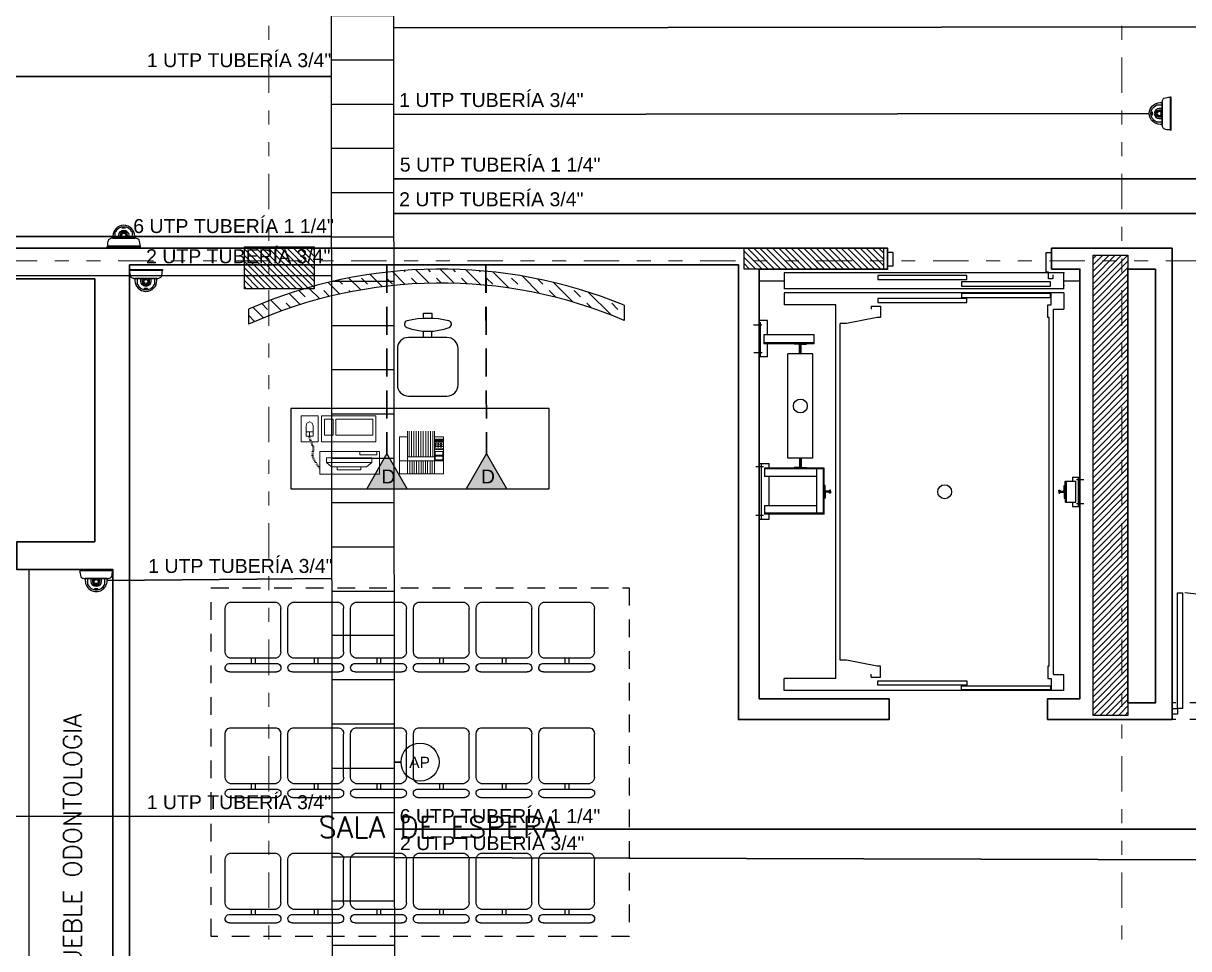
# Model space of a CAD drawing. Header units: millimetres. Extents: x 2056 to 4470, y 1400 to 3101.
# Drawn here: x 2238.48 to 2246.84, y 1523.13 to 1529.76 of the extents above; entities that cross this region are included whole.
import ezdxf

# ---------------------------------------------------------------- set-up
doc = ezdxf.new("R2010")
doc.units = ezdxf.units.MM
for name, pattern in [('DASHED', [0.75, 0.5, -0.25]), ('DIVIDE', [31.75, 12.7, -6.35, 0, -6.35, 0, -6.35]), ('HIDDEN', [9.525, 6.35, -3.175]), ('HIDDEN2', [0.1875, 0.125, -0.0625])]:
    doc.linetypes.add(name, pattern=pattern)
for name, color, linetype in [('0-PROYECCION', 8, 'HIDDEN2'), ('A-ANNO-DIMS-GRID', 195, 'Continuous'), ('A-ANNO-GLAZ', 124, 'Continuous'), ('A-ANNO-TEXT', 190, 'Continuous'), ('A-COLS', 6, 'Continuous'), ('A-COLS-HTCH', 8, 'Continuous'), ('A-FURN', 252, 'Continuous'), ('A-GRID-COLS', 75, 'DIVIDE'), ('A-PROY', 15, 'HIDDEN'), ('A-WALL-HTCH', 251, 'Continuous'), ('A-WALL-SILL', 205, 'Continuous'), ('AreasTrabajo', 90, 'Continuous'), ('Cableado', 134, 'Continuous'), ('Camara', 11, 'Continuous'), ('Escalerilla', 12, 'Continuous')]:
    doc.layers.add(name, color=color, linetype=linetype)
doc.layers.add('A-WALL', color=16, linetype='Continuous', lineweight=30)
doc.layers.add('PL MUEBLES', color=251, linetype='Continuous', lineweight=13)
doc.styles.add('ROMANS', font='romans')
doc.styles.get("Standard").update_dxf_attribs({"font": 'arial.ttf'})

# ---------------------------------------------------------------- blocks, each defined once
blk = doc.blocks.new('ASC-CAMILLABLE 2 SALIDAS')
for p, q in [((-4.0616, 2.86), (-2.0552, 2.86)), ((-3.9697, 2.774), (-3.9697, 2.86)), ((-3.9657, 2.8558), (-3.3278, 2.8558)), ((-3.9657, 2.8262), (-3.9657, 2.8558)), ((-3.3278, 2.8558), (-3.3278, 2.8262)), ((-2.0552, 2.86), (-2.0552, 2.7737)), ((-3.9466, 2.774), (-3.9697, 2.774)), ((-3.3278, 2.8262), (-3.9657, 2.8262)), ((-3.9466, 2.684), (-3.9466, 2.774)), ((-3.3655, 2.8201), (-2.7276, 2.8201)), ((-3.3655, 2.7905), (-3.3655, 2.8201)), ((-2.7276, 2.7905), (-3.3655, 2.7905)), ((-2.6803, 2.7637), (-2.7466, 2.7637)), ((-2.7276, 2.8201), (-2.7276, 2.7905)), ((-2.6803, 2.7637), (-2.6803, 2.7434)), ((-2.4256, 2.7737), (-2.4256, 0.0944)), ((-2.4256, 2.7737), (-2.0552, 2.7737)), ((-3.9876, 2.7436), (-4.0616, 2.7436)), ((-3.9876, 2.7436), (-3.9876, 0.1245)), ((-3.9566, 2.684), (-3.9566, 0.184)), ((-3.9566, 2.684), (-3.9466, 2.684)), ((-2.7466, 2.684), (-2.7235, 2.684)), ((-2.7235, 2.684), (-2.5035, 2.6409)), ((-2.5035, 2.6409), (-2.4566, 2.6409)), ((-2.4566, 2.6409), (-2.4566, 0.2271)), ((-2.3412, 1.594), (-2.3412, 1.264)), ((-1.8766, 1.6297), (-1.9466, 1.6297)), ((-1.9466, 1.6297), (-1.9466, 1.594)), ((-1.9137, 1.534), (-1.9137, 1.594)), ((-1.9059, 1.6052), (-1.8524, 1.6052)), ((-1.8903, 1.2317), (-1.8903, 1.6297)), ((-4.2047, 1.5202), (-4.1512, 1.5202)), ((-4.1232, 1.539), (-4.1766, 1.539)), ((-4.1465, 1.509), (-4.1465, 1.359)), ((-4.072, 1.509), (-4.1465, 1.509)), ((-4.1232, 1.509), (-4.1232, 1.539)), ((-4.078, 1.359), (-4.078, 1.509)), ((-4.078, 1.509), (-4.078, 1.359)), ((-4.072, 1.479), (-4.072, 1.509)), ((-2.3342, 1.27), (-2.3342, 1.588)), ((-2.2902, 1.588), (-2.2902, 1.27)), ((-1.9466, 1.534), (-1.9466, 1.324)), ((-4.065, 1.479), (-4.072, 1.479)), ((-4.065, 1.479), (-4.072, 1.479)), ((-4.072, 1.479), (-4.072, 1.434)), ((-4.072, 1.479), (-4.072, 1.434)), ((-4.072, 1.479), (-4.072, 1.434)), ((-4.072, 1.479), (-4.072, 1.434)), ((-4.072, 1.389), (-4.072, 1.434)), ((-4.072, 1.389), (-4.072, 1.434)), ((-4.072, 1.389), (-4.072, 1.434)), ((-4.072, 1.389), (-4.072, 1.434)), ((-4.065, 1.4375), (-4.065, 1.479)), ((-4.065, 1.4375), (-4.065, 1.479)), ((-4.0266, 1.4375), (-4.065, 1.4375)), ((-4.0266, 1.4305), (-4.065, 1.4305)), ((-4.065, 1.4305), (-4.065, 1.389)), ((-4.065, 1.4305), (-4.065, 1.389)), ((-4.0336, 1.4445), (-4.0336, 1.4305)), ((-4.0266, 1.4445), (-4.0336, 1.4445)), ((-4.0336, 1.4235), (-4.0336, 1.4305)), ((-4.0266, 1.4235), (-4.0336, 1.4235)), ((-4.0266, 1.4375), (-4.0266, 1.4445)), ((-4.0266, 1.4305), (-4.0266, 1.4375)), ((-4.0266, 1.4305), (-4.0266, 1.4235)), ((-2.3866, 1.4375), (-2.3866, 1.4445)), ((-2.3866, 1.4445), (-2.3796, 1.4445)), ((-2.3866, 1.4375), (-2.3482, 1.4375)), ((-2.3866, 1.4305), (-2.3866, 1.4375)), ((-2.3866, 1.4305), (-2.3482, 1.4305)), ((-2.3866, 1.4305), (-2.3866, 1.4235)), ((-2.3866, 1.4235), (-2.3796, 1.4235)), ((-2.3796, 1.4445), (-2.3796, 1.4305)), ((-2.3796, 1.4235), (-2.3796, 1.4305)), ((-2.3482, 1.479), (-2.3412, 1.479)), ((-2.3482, 1.479), (-2.3412, 1.479)), ((-2.3482, 1.4375), (-2.3482, 1.479)), ((-2.3482, 1.4375), (-2.3482, 1.479)), ((-2.3482, 1.4305), (-2.3482, 1.389)), ((-2.3482, 1.4305), (-2.3482, 1.389)), ((-2.3412, 1.479), (-2.3412, 1.434)), ((-2.3412, 1.479), (-2.3412, 1.434)), ((-2.3412, 1.479), (-2.3412, 1.434)), ((-2.3412, 1.479), (-2.3412, 1.434)), ((-2.3412, 1.389), (-2.3412, 1.434)), ((-2.3412, 1.389), (-2.3412, 1.434)), ((-2.3412, 1.389), (-2.3412, 1.434)), ((-2.3412, 1.389), (-2.3412, 1.434)), ((-4.2047, 1.3498), (-4.1512, 1.3498)), ((-4.072, 1.359), (-4.1465, 1.359)), ((-4.1232, 1.329), (-4.1232, 1.359)), ((-4.072, 1.389), (-4.072, 1.359)), ((-4.065, 1.389), (-4.072, 1.389)), ((-4.065, 1.389), (-4.072, 1.389)), ((-2.3482, 1.389), (-2.3412, 1.389)), ((-2.3482, 1.389), (-2.3412, 1.389)), ((-4.1232, 1.329), (-4.1766, 1.329)), ((-2.3412, 1.27), (-1.9137, 1.27)), ((-2.3412, 1.264), (-1.9137, 1.264)), ((-2.2902, 1.324), (-1.9137, 1.324)), ((-2.2166, 1.261), (-2.2166, 1.264)), ((-2.2166, 1.264), (-2.1746, 1.264)), ((-2.1776, 1.261), (-2.2166, 1.261)), ((-2.1776, 1.2), (-2.1776, 1.261)), ((-2.1746, 1.264), (-2.1746, 1.2)), ((-2.1266, 1.264), (-2.1686, 1.264)), ((-2.1686, 1.264), (-2.1686, 1.2)), ((-2.1656, 1.261), (-2.1266, 1.261)), ((-2.1656, 1.2), (-2.1656, 1.261)), ((-2.1266, 1.261), (-2.1266, 1.264)), ((-1.9466, 1.264), (-1.9466, 1.2317)), ((-1.9137, 1.264), (-1.9137, 1.324)), ((-1.9059, 1.2562), (-1.8524, 1.2562)), ((-2.2616, 1.194), (-2.2616, 0.444)), ((-2.0816, 1.194), (-2.0816, 0.444)), ((-1.8766, 1.2317), (-1.9466, 1.2317)), ((-2.1776, 0.438), (-2.1776, 0.377)), ((-2.1746, 0.374), (-2.1746, 0.438)), ((-2.1686, 0.374), (-2.1686, 0.438)), ((-2.1656, 0.438), (-2.1656, 0.377)), ((-1.935, 0.4669), (-1.935, 0.3732)), ((-1.935, 0.4669), (-1.8766, 0.4669)), ((-1.8983, 0.4386), (-1.8383, 0.4386)), ((-2.2707, 0.3732), (-1.9104, 0.3732)), ((-2.2707, 0.3732), (-2.2707, 0.3082)), ((-1.9104, 0.3631), (-2.2707, 0.3632)), ((-2.2166, 0.377), (-2.2166, 0.374)), ((-2.1776, 0.377), (-2.2166, 0.377)), ((-2.2166, 0.374), (-2.1746, 0.374)), ((-2.1266, 0.374), (-2.1686, 0.374)), ((-2.1656, 0.377), (-2.1266, 0.377)), ((-2.1266, 0.377), (-2.1266, 0.374)), ((-1.9104, 0.3082), (-1.9104, 0.3732)), ((-2.2707, 0.3082), (-1.9104, 0.3082)), ((-1.935, 0.3082), (-1.9351, 0.2069)), ((-3.9566, 0.184), (-3.9466, 0.184)), ((-3.9466, 0.184), (-3.9466, 0.094)), ((-2.7466, 0.184), (-2.7235, 0.184)), ((-2.7235, 0.184), (-2.5035, 0.2271)), ((-2.5035, 0.2271), (-2.4566, 0.2271)), ((-1.9351, 0.2069), (-1.8766, 0.2069)), ((-1.8954, 0.2385), (-1.8354, 0.2385)), ((-3.9876, 0.1245), (-4.0616, 0.1245)), ((-3.9697, 0.094), (-3.9697, 0.008)), ((-3.9466, 0.094), (-3.9697, 0.094)), ((-2.6803, 0.1043), (-2.7466, 0.1043)), ((-2.6803, 0.1043), (-2.6803, 0.1246)), ((-2.4256, 0.0944), (-2.0552, 0.0944)), ((-2.0552, 0.008), (-2.0552, 0.0944)), ((-4.0616, 0.008), (-2.0552, 0.008)), ((-3.3278, 0.0418), (-3.9657, 0.0418)), ((-3.9657, 0.0418), (-3.9657, 0.0122)), ((-3.9657, 0.0122), (-3.3278, 0.0122)), ((-2.7276, 0.0775), (-3.3655, 0.0775)), ((-3.3655, 0.0775), (-3.3655, 0.048)), ((-3.3655, 0.048), (-2.7276, 0.048)), ((-3.3278, 0.0122), (-3.3278, 0.0418)), ((-2.7276, 0.048), (-2.7276, 0.0775)), ((-4.1766, -0.075), (-4.0616, -0.075)), ((-4.0616, -0.022), (-2.0552, -0.022)), ((-4.0616, -0.022), (-4.0616, -0.136)), ((-3.3278, -0.0411), (-3.9657, -0.0411)), ((-3.9657, -0.0411), (-3.9657, -0.0707)), ((-3.9657, -0.0707), (-3.3278, -0.0707)), ((-3.3278, -0.0707), (-3.3278, -0.0411)), ((-2.0552, -0.136), (-2.0552, -0.022)), ((-2.0552, -0.075), (-1.8766, -0.075)), ((-4.0616, -0.136), (-2.0552, -0.136)), ((-2.7276, -0.088), (-3.3655, -0.088)), ((-3.3655, -0.088), (-3.3655, -0.1176)), ((-3.3655, -0.1176), (-2.7276, -0.1176)), ((-2.7276, -0.1176), (-2.7276, -0.088))]:
    blk.add_line(p, q)
at = {"linetype": 'Continuous'}
for p, q in [((-4.0616, 2.86), (-4.0616, 2.7436)), ((-2.7466, 2.7637), (-2.7466, 2.684)), ((-2.3412, 1.594), (-1.9137, 1.594)), ((-2.3412, 1.588), (-1.9137, 1.588)), ((-2.2902, 1.534), (-1.9137, 1.534)), ((-2.2616, 1.194), (-2.0816, 1.194)), ((-2.2616, 0.444), (-2.0816, 0.444)), ((-2.7466, 0.1043), (-2.7466, 0.184)), ((-4.0616, 0.008), (-4.0616, 0.1245))]:
    blk.add_line(p, q, dxfattribs=at)
at = {"linetype": 'DASHED', "ltscale": 0.5}
for p, q in [((-4.1657, 1.539), (-4.1657, 1.329)), ((-1.8865, 0.4669), (-1.8865, 0.2069))]:
    blk.add_line(p, q, dxfattribs=at)
for points in [[(-3.9837, -0.1207), (-3.9837, -0.0936), (-3.9514, -0.0936), (-3.9514, -0.1408), (-3.934, -0.1408), (-3.934, -0.282), (-3.9733, -0.282)], [(-2.7972, -0.186), (-2.8366, -0.186), (-2.8366, -0.282), (-2.7972, -0.282)]]:
    blk.add_lwpolyline(points)
for centre in [(-3.2066, 1.434), (-2.1716, 0.819)]:
    blk.add_circle(centre, 0.0498)
for centre, radius, start, end in [((-2.1716, 1.2), 0.006, 180, 270), ((-2.1716, 1.2), 0.003, 180, 270), ((-2.1716, 1.2), 0.006, 270, 0), ((-2.1716, 1.2), 0.003, 270, 0), ((-2.1716, 0.438), 0.006, 90, 180), ((-2.1716, 0.438), 0.003, 90, 180), ((-2.1716, 0.438), 0.006, 0, 90), ((-2.1716, 0.438), 0.003, 0, 90)]:
    blk.add_arc(centre, radius, start, end)
at = {"linetype": 'ByBlock'}
for p in [(-4.0616, -0.045), (-4.0616, -0.045), (-4.0616, -0.136), (-4.0616, -0.136)]:
    blk.add_point(p, dxfattribs=at)
for points in [[(-4.0266, 1.4235), (-4.0266, 1.4445), (-4.0336, 1.4235), (-4.0336, 1.4445)], [(-4.0266, 1.4445), (-4.0336, 1.4445), (-4.0266, 1.4235), (-4.0266, 1.4445)], [(-4.0336, 1.4235), (-4.0266, 1.4235), (-4.0266, 1.4445), (-4.0336, 1.4445)], [(-2.3796, 1.4235), (-2.3866, 1.4235), (-2.3866, 1.4445), (-2.3796, 1.4445)], [(-2.3866, 1.4445), (-2.3796, 1.4445), (-2.3866, 1.4235), (-2.3866, 1.4445)], [(-2.3866, 1.4235), (-2.3866, 1.4445), (-2.3796, 1.4235), (-2.3796, 1.4445)]]:
    blk.add_solid(points)
blk = doc.blocks.new('A$C33D53A77')
at = {"xscale": -1, "rotation": 180}
blk.add_blockref('ASC-CAMILLABLE 2 SALIDAS', (3.0465, 0.0775), dxfattribs=at)
blk = doc.blocks.new('SILLA01')
for p, q in [((-0.1672, 0), (0.1672, 0)), ((-0.1656, -0.06), (0.1656, -0.06)), ((-0.01, -0.06), (-0.01, -0.1)), ((0.0167, -0.06), (0.0167, -0.1)), ((-0.2, -0.1453), (-0.2, -0.4547)), ((-0.1656, -0.1), (0.1656, -0.1)), ((0.2, -0.1453), (0.2, -0.4547)), ((-0.1656, -0.5), (0.1656, -0.5))]:
    blk.add_line(p, q)
for centre, radius, start, end in [((-0.1698, -0.0301), 0.0302, 85.05832, 277.94546), ((0.1698, -0.0301), 0.0302, 262.05454, 94.94168), ((-0.155, -0.1437), 0.045, 103.5844, 181.99918), ((0.155, -0.1437), 0.045, 358.00082, 76.4156), ((-0.155, -0.4563), 0.045, 178.00082, 256.4156), ((0.155, -0.4563), 0.045, 283.5844, 1.99918)]:
    blk.add_arc(centre, radius, start, end)
blk = doc.blocks.new('COMPU')
at = {"layer": 'PL MUEBLES', "extrusion": (1.61642e-07, 1.61606e-07, 1)}
for p, q in [((355.4855, 182.0025, 0), (355.4902, 182.002, 0)), ((355.4923, 182.0386, 0), (355.4923, 181.8774, 0)), ((355.9204, 182.0386, 0), (355.4923, 182.0386, 0)), ((355.9204, 181.8774, 0), (355.9204, 182.0386, 0)), ((355.4365, 181.9238, 0), (355.4501, 181.9227, 0)), ((355.4407, 181.9316, 0), (355.4537, 181.9306, 0)), ((355.4459, 181.9405, 0), (355.459, 181.9394, 0)), ((355.4506, 181.9483, 0), (355.4636, 181.9472, 0)), ((355.4563, 181.9572, 0), (355.4694, 181.9561, 0)), ((355.4621, 181.9671, 0), (355.4756, 181.966, 0)), ((355.4678, 181.9759, 0), (355.4814, 181.9749, 0)), ((355.4746, 181.9848, 0), (355.4882, 181.9837, 0)), ((355.4814, 181.9937, 0), (355.4902, 181.9926, 0)), ((355.8641, 181.9561, 0), (355.5387, 181.9561, 0)), ((355.5387, 181.9561, 0), (355.5387, 181.9233, 0)), ((355.5387, 181.9233, 0), (355.8641, 181.9233, 0)), ((355.826, 181.9871, 0), (355.5752, 181.9871, 0)), ((355.8641, 181.9233, 0), (355.8641, 181.9561, 0)), ((355.4318, 181.9061, 0), (355.4454, 181.905, 0)), ((355.4329, 181.9149, 0), (355.4459, 181.9139, 0)), ((355.4329, 181.8883, 0), (355.4459, 181.8873, 0)), ((355.4334, 181.8972, 0), (355.4464, 181.8961, 0)), ((355.435, 181.8784, 0), (355.448, 181.8774, 0)), ((355.4371, 181.843, 0), (355.4501, 181.8419, 0)), ((355.4376, 181.8696, 0), (355.4511, 181.8685, 0)), ((355.4376, 181.8518, 0), (355.4506, 181.8508, 0)), ((355.4381, 181.8607, 0), (355.4511, 181.8596, 0)), ((355.4923, 181.8774, 0), (355.9204, 181.8774, 0)), ((355.9001, 181.9003, 0), (355.7775, 181.9003, 0)), ((355.7775, 181.9003, 0), (355.7775, 181.8774, 0)), ((355.9001, 181.8774, 0), (355.9001, 181.9003, 0)), ((355.4798, 181.807, 0), (355.3578, 181.807, 0)), ((355.3578, 181.807, 0), (355.3578, 181.6214, 0)), ((355.4433, 181.7663, 0), (355.3922, 181.7663, 0)), ((355.3922, 181.7663, 0), (355.3922, 181.6928, 0)), ((355.4094, 181.7726, 0), (355.423, 181.7715, 0)), ((355.412, 181.7814, 0), (355.4251, 181.7804, 0)), ((355.4146, 181.7903, 0), (355.4282, 181.7893, 0)), ((355.4178, 181.7992, 0), (355.4313, 181.7981, 0)), ((355.4178, 181.7663, 0), (355.4178, 181.735, 0)), ((355.4209, 181.808, 0), (355.4339, 181.807, 0)), ((355.4256, 181.8169, 0), (355.4391, 181.8158, 0)), ((355.4287, 181.8258, 0), (355.4423, 181.8247, 0)), ((355.4318, 181.8346, 0), (355.4454, 181.8331, 0)), ((355.4433, 181.6928, 0), (355.4433, 181.7663, 0)), ((355.4798, 181.6214, 0), (355.4798, 181.807, 0)), ((355.5043, 181.8075, 0), (355.8923, 181.8075, 0)), ((355.5043, 181.6214, 0), (355.5043, 181.8075, 0)), ((355.5247, 181.7606, 0), (355.5862, 181.7606, 0)), ((355.5247, 181.6443, 0), (355.5247, 181.7606, 0)), ((355.5862, 181.7606, 0), (355.5862, 181.6443, 0)), ((355.6065, 181.7606, 0), (355.8714, 181.7606, 0)), ((355.6065, 181.6443, 0), (355.6065, 181.7606, 0)), ((355.8714, 181.7606, 0), (355.8714, 181.6443, 0)), ((355.8923, 181.8075, 0), (355.8923, 181.6214, 0)), ((355.4433, 181.735, 0), (355.3922, 181.735, 0)), ((355.399, 181.673, 0), (355.3922, 181.6928, 0)), ((355.4162, 181.6646, 0), (355.399, 181.673, 0)), ((355.4365, 181.673, 0), (355.4193, 181.6646, 0)), ((355.4433, 181.6928, 0), (355.4365, 181.673, 0)), ((355.3578, 181.6214, 0), (355.4798, 181.6214, 0)), ((355.4162, 181.6646, 0), (355.4193, 181.6646, 0)), ((355.8923, 181.6214, 0), (355.5043, 181.6214, 0)), ((355.5862, 181.6443, 0), (355.5247, 181.6443, 0)), ((355.8714, 181.6443, 0), (355.6065, 181.6443, 0))]:
    blk.add_line(p, q, dxfattribs=at)
at = {"layer": 'PL MUEBLES'}
for p, q in [((355.5752, 181.9871, 0), (355.5387, 181.9561, 0)), ((355.826, 181.9871, 0), (355.8641, 181.9561, 0))]:
    blk.add_line(p, q, dxfattribs=at)
at = {"layer": 'PL MUEBLES', "elevation": 0}
blk.add_lwpolyline([(355.7865, 181.9871), (355.7865, 182.0086), (355.6148, 182.0086), (355.6148, 181.9871)], dxfattribs=at)
blk = doc.blocks.new('FAX')
at = {"layer": 'PL MUEBLES', "extrusion": (1.61606e-07, -1.61642e-07, 1)}
for p, q in [((354.7275, 181.6478, 0), (354.7275, 181.9153, 0)), ((354.7275, 181.9153, 0), (355.043, 181.9153, 0)), ((354.7916, 181.6092, 0), (354.7916, 181.9153, 0)), ((354.8083, 181.8204, 0), (354.8083, 181.9153, 0)), ((354.8234, 181.8204, 0), (354.8234, 181.9153, 0)), ((354.8406, 181.8204, 0), (354.8406, 181.9153, 0)), ((354.8558, 181.8204, 0), (354.8558, 181.9153, 0)), ((354.8724, 181.8204, 0), (354.8724, 181.9153, 0)), ((354.8876, 181.8204, 0), (354.8876, 181.9153, 0)), ((354.9048, 181.8204, 0), (354.9048, 181.9153, 0)), ((354.9199, 181.8204, 0), (354.9199, 181.9153, 0)), ((354.9366, 181.8204, 0), (354.9366, 181.9153, 0)), ((354.9517, 181.8204, 0), (354.9517, 181.9153, 0)), ((354.9689, 181.8204, 0), (354.9689, 181.9153, 0)), ((354.984, 181.6092, 0), (354.984, 181.9153, 0)), ((355.043, 181.9153, 0), (355.043, 181.6478, 0)), ((354.7275, 181.8204, 0), (355.043, 181.8204, 0)), ((354.7311, 181.8126, 0), (354.7875, 181.8126, 0)), ((354.7311, 181.7876, 0), (354.7311, 181.8126, 0)), ((354.7311, 181.7876, 0), (354.7875, 181.7876, 0)), ((354.7311, 181.7542, 0), (354.7311, 181.7792, 0)), ((354.7311, 181.7792, 0), (354.7875, 181.7792, 0)), ((354.7311, 181.7542, 0), (354.7875, 181.7542, 0)), ((354.7875, 181.7876, 0), (354.7875, 181.8126, 0)), ((354.7875, 181.7542, 0), (354.7875, 181.7792, 0)), ((354.984, 181.7922, 0), (354.7916, 181.7922, 0)), ((354.8036, 181.6092, 0), (354.8036, 181.7922, 0)), ((354.8208, 181.6092, 0), (354.8208, 181.7922, 0)), ((354.838, 181.6092, 0), (354.838, 181.7922, 0)), ((354.8547, 181.6092, 0), (354.8547, 181.7922, 0)), ((354.8719, 181.6092, 0), (354.8719, 181.7922, 0)), ((354.8886, 181.6092, 0), (354.8886, 181.7922, 0)), ((354.9058, 181.6092, 0), (354.9058, 181.7922, 0)), ((354.923, 181.6092, 0), (354.923, 181.7922, 0)), ((354.9397, 181.6092, 0), (354.9397, 181.7922, 0)), ((354.9569, 181.6092, 0), (354.9569, 181.7922, 0)), ((354.9736, 181.6092, 0), (354.9736, 181.7922, 0)), ((354.7478, 181.7391, 0), (354.7311, 181.7391, 0)), ((354.7311, 181.7391, 0), (354.7311, 181.7338, 0)), ((354.7311, 181.7338, 0), (354.7478, 181.7338, 0)), ((354.7478, 181.6833, 0), (354.7311, 181.6833, 0)), ((354.7311, 181.6833, 0), (354.7311, 181.6645, 0)), ((354.7395, 181.7182, 0), (354.7317, 181.7182, 0)), ((354.7395, 181.7052, 0), (354.7317, 181.7052, 0)), ((354.7395, 181.6927, 0), (354.7317, 181.6927, 0)), ((354.7358, 181.6739, 0), (354.7369, 181.677, 0)), ((354.7369, 181.6702, 0), (354.7358, 181.6739, 0)), ((354.7369, 181.677, 0), (354.74, 181.6781, 0)), ((354.74, 181.6692, 0), (354.7369, 181.6702, 0)), ((354.74, 181.6781, 0), (354.7426, 181.677, 0)), ((354.7426, 181.6702, 0), (354.74, 181.6692, 0)), ((354.7478, 181.7234, 0), (354.7421, 181.7234, 0)), ((354.7421, 181.7234, 0), (354.7421, 181.7182, 0)), ((354.7421, 181.7182, 0), (354.7478, 181.7182, 0)), ((354.7478, 181.7109, 0), (354.7421, 181.7109, 0)), ((354.7421, 181.7109, 0), (354.7421, 181.7057, 0)), ((354.7421, 181.7057, 0), (354.7478, 181.7057, 0)), ((354.7478, 181.6984, 0), (354.7421, 181.6984, 0)), ((354.7421, 181.6984, 0), (354.7421, 181.6927, 0)), ((354.7421, 181.6927, 0), (354.7478, 181.6927, 0)), ((354.7426, 181.677, 0), (354.7437, 181.6739, 0)), ((354.7437, 181.6739, 0), (354.7426, 181.6702, 0)), ((354.7478, 181.7338, 0), (354.7478, 181.7391, 0)), ((354.7478, 181.7182, 0), (354.7478, 181.7234, 0)), ((354.7478, 181.7057, 0), (354.7478, 181.7109, 0)), ((354.7478, 181.6927, 0), (354.7478, 181.6984, 0)), ((354.7478, 181.6645, 0), (354.7478, 181.6833, 0)), ((354.7676, 181.7391, 0), (354.7515, 181.7391, 0)), ((354.7515, 181.7391, 0), (354.7515, 181.7338, 0)), ((354.7515, 181.7338, 0), (354.7676, 181.7338, 0)), ((354.7598, 181.7182, 0), (354.7515, 181.7182, 0)), ((354.7598, 181.7052, 0), (354.7515, 181.7052, 0)), ((354.7598, 181.6927, 0), (354.7515, 181.6927, 0)), ((354.7676, 181.6833, 0), (354.7515, 181.6833, 0)), ((354.7515, 181.6833, 0), (354.7515, 181.6645, 0)), ((354.7556, 181.6739, 0), (354.7567, 181.677, 0)), ((354.7567, 181.6702, 0), (354.7556, 181.6739, 0)), ((354.7567, 181.677, 0), (354.7593, 181.6781, 0)), ((354.7593, 181.6692, 0), (354.7567, 181.6702, 0)), ((354.7593, 181.6781, 0), (354.7624, 181.677, 0)), ((354.7624, 181.6702, 0), (354.7593, 181.6692, 0)), ((354.7676, 181.7234, 0), (354.7619, 181.7234, 0)), ((354.7619, 181.7234, 0), (354.7619, 181.7182, 0)), ((354.7619, 181.7182, 0), (354.7676, 181.7182, 0)), ((354.7676, 181.7109, 0), (354.7619, 181.7109, 0)), ((354.7619, 181.7109, 0), (354.7619, 181.7057, 0)), ((354.7619, 181.7057, 0), (354.7676, 181.7057, 0)), ((354.7676, 181.6984, 0), (354.7619, 181.6984, 0)), ((354.7619, 181.6984, 0), (354.7619, 181.6927, 0)), ((354.7619, 181.6927, 0), (354.7676, 181.6927, 0)), ((354.7624, 181.677, 0), (354.7635, 181.6739, 0)), ((354.7635, 181.6739, 0), (354.7624, 181.6702, 0)), ((354.7676, 181.7338, 0), (354.7676, 181.7391, 0)), ((354.7676, 181.7182, 0), (354.7676, 181.7234, 0)), ((354.7676, 181.7057, 0), (354.7676, 181.7109, 0)), ((354.7676, 181.6927, 0), (354.7676, 181.6984, 0)), ((354.7676, 181.6645, 0), (354.7676, 181.6833, 0)), ((354.7713, 181.7391, 0), (354.7875, 181.7391, 0)), ((354.7713, 181.7338, 0), (354.7713, 181.7391, 0)), ((354.7875, 181.7338, 0), (354.7713, 181.7338, 0)), ((354.7713, 181.6833, 0), (354.7875, 181.6833, 0)), ((354.7713, 181.6645, 0), (354.7713, 181.6833, 0)), ((354.7796, 181.7182, 0), (354.7718, 181.7182, 0)), ((354.7796, 181.7052, 0), (354.7718, 181.7052, 0)), ((354.7796, 181.6927, 0), (354.7718, 181.6927, 0)), ((354.7755, 181.6739, 0), (354.777, 181.677, 0)), ((354.777, 181.6702, 0), (354.7755, 181.6739, 0)), ((354.777, 181.677, 0), (354.7796, 181.6781, 0)), ((354.7796, 181.6692, 0), (354.777, 181.6702, 0)), ((354.7796, 181.6781, 0), (354.7822, 181.677, 0)), ((354.7822, 181.6702, 0), (354.7796, 181.6692, 0)), ((354.788, 181.7234, 0), (354.7822, 181.7234, 0)), ((354.7822, 181.7234, 0), (354.7822, 181.7182, 0)), ((354.7822, 181.7182, 0), (354.788, 181.7182, 0)), ((354.788, 181.7109, 0), (354.7822, 181.7109, 0)), ((354.7822, 181.7109, 0), (354.7822, 181.7057, 0)), ((354.7822, 181.7057, 0), (354.788, 181.7057, 0)), ((354.788, 181.6984, 0), (354.7822, 181.6984, 0)), ((354.7822, 181.6984, 0), (354.7822, 181.6927, 0)), ((354.7822, 181.6927, 0), (354.788, 181.6927, 0)), ((354.7822, 181.677, 0), (354.7838, 181.6739, 0)), ((354.7838, 181.6739, 0), (354.7822, 181.6702, 0)), ((354.7875, 181.7391, 0), (354.7875, 181.7338, 0)), ((354.7875, 181.6833, 0), (354.7875, 181.6645, 0)), ((354.788, 181.7182, 0), (354.788, 181.7234, 0)), ((354.788, 181.7057, 0), (354.788, 181.7109, 0)), ((354.788, 181.6927, 0), (354.788, 181.6984, 0)), ((354.7916, 181.6478, 0), (354.7275, 181.6478, 0)), ((354.7311, 181.6645, 0), (354.7478, 181.6645, 0)), ((354.7515, 181.6645, 0), (354.7676, 181.6645, 0)), ((354.7875, 181.6645, 0), (354.7713, 181.6645, 0)), ((355.043, 181.6478, 0), (354.984, 181.6478, 0))]:
    blk.add_line(p, q, dxfattribs=at)
blk = doc.blocks.new('RECEP')
at = {"layer": 'A-FURN'}
for p, q in [((-0.1692, -0.6534, -1.3371), (-0.4301, -0.6534, -1.3371)), ((-0.5101, -0.7334, -1.3371), (-0.5101, -1.0091, -1.3371)), ((-0.0892, -1.0091, -1.3371), (-0.0892, -0.7334, -1.3371)), ((-0.6831, -0.9016, -1.3371), (-0.6831, -0.8409, -1.3371)), ((-0.6831, -0.8409, -1.3371), (-0.6465, -0.8409, -1.3371)), ((-0.6464, -0.9016, -1.3371), (-0.6831, -0.9016, -1.3371)), ((-0.5101, -0.9016, -1.3371), (-0.5557, -0.9016, -1.3371)), ((-0.5101, -0.8409, -1.3371), (-0.5555, -0.8409, -1.3371)), ((-0.4301, -1.0891, -1.3371), (-0.1692, -1.0891, -1.3371))]:
    blk.add_line(p, q, dxfattribs=at)
blk.add_lwpolyline([(0.575, -1.8524), (0.575, 0), (0, 0), (0, -1.8524)], close=True, dxfattribs=at)
for centre, radius, start, end in [((-0.4301, -0.7334, -1.3371), 0.08, 90, 180), ((-0.1692, -0.7334, -1.3371), 0.08, 0, 90), ((0.017, -0.8699, -1.3371), 0.6641, 166.99739, 193.00261), ((-0.6058, -0.7261, -1.3371), 0.025, 20.67559, 166.99739), ((-0.9868, -0.8699, -1.3371), 0.4323, 339.32441, 20.67559), ((-0.6122, -0.9488, -1.3371), 0.03, 187.14896, 187.14897), ((-0.6058, -1.0137, -1.3371), 0.025, 193.00261, 339.32441), ((-0.4301, -1.0091, -1.3371), 0.08, 180, 270), ((-0.1692, -1.0091, -1.3371), 0.08, 270, 0)]:
    blk.add_arc(centre, radius, start, end, dxfattribs=at)
at = {"layer": 'A-FURN', "xscale": -1, "rotation": 270}
blk.add_blockref('COMPU', (-181.5694, -357.1368, -0.5671), dxfattribs=at)
at = {"layer": 'PL MUEBLES', "rotation": 270}
blk.add_blockref('FAX', (-181.4462, 353.9686, -0.5671), dxfattribs=at)
blk = doc.blocks.new('PUERTA 90 VIDRIO')
for points in [[(0.035, 0.87), (0.07, 0.87), (0.07, 0.04), (0.035, 0.04), (0.035, 0.87)], [(-0.005, 0.04), (0.035, 0.04), (0.035, 0), (-0.005, 0), (-0.005, 0.04)], [(0.895, 0.04), (0.855, 0.04), (0.855, 0), (0.895, 0), (0.895, 0.04)]]:
    blk.add_lwpolyline(points)
at = {"color": 251, "linetype": 'HIDDEN2'}
blk.add_arc((0.0416, 0.0569), 0.8135, 358.80958, 88.10617, dxfattribs=at)
blk = doc.blocks.new('EJES 3P')
at = {"layer": 'A-COLS-HTCH'}
h = blk.add_hatch(dxfattribs=at)
h.set_pattern_fill('ANSI31', color=256, scale=0.01, angle=90, style=0)
h.set_pattern_definition([(135, (1733152.44135, -989034.625536), (-0.02245064030267, -0.02245064030267), [])])
h.paths.add_polyline_path([(6.325, 13.6256), (6.325, 13.9256), (6.825, 13.9256), (6.825, 13.6256)])
h = blk.add_hatch(dxfattribs=at)
h.set_pattern_fill('ANSI31', color=256, scale=0.01, angle=90, style=0)
h.set_pattern_definition([(135, (-989185.245017, -1733111.386106), (-0.02245064030267, -0.02245064030267), [])])
h.paths.add_polyline_path([(9.9093, 13.9156), (10.9093, 13.9156), (10.9093, 13.7656), (9.9093, 13.7656)])
h.paths.add_polyline_path([(13.7983, 3.6779), (14.7983, 3.6779), (14.7983, 3.3779), (13.7983, 3.3779)])
h = blk.add_hatch(dxfattribs=at)
h.set_pattern_fill('ANSI31', color=256, scale=0.01, angle=180, style=0)
h.set_pattern_definition([(225, (989061.06452, 1733159.54204), (0.02245064030267, -0.02245064030267), [])])
h.paths.add_polyline_path([(12.6634, 10.5657), (12.4134, 10.5657), (12.4134, 13.8662), (12.6634, 13.8657)])
at = {"layer": 'A-COLS'}
for points in [[(6.325, 13.6256), (6.325, 13.9256), (6.825, 13.9256), (6.825, 13.6256)], [(9.9093, 13.9156), (10.9093, 13.9156), (10.9093, 13.7656), (9.9093, 13.7656)], [(12.6634, 10.5657), (12.4134, 10.5657), (12.4134, 13.8662), (12.6634, 13.8657)]]:
    blk.add_lwpolyline(points, close=True, dxfattribs=at)
at = {"layer": 'A-GRID-COLS', "lineweight": 9, "ltscale": 0.02}
for p, q in [((6.5, 0), (6.5, 37.1127)), ((12.62, 0), (12.62, 37.1127))]:
    blk.add_line(p, q, dxfattribs=at)
blk.add_lwpolyline([(-3.765, 13.8256), (21.4328, 13.8256)], dxfattribs=at)
blk = doc.blocks.new('Toma Doble')
at = {"layer": 'AreasTrabajo'}
h = blk.add_hatch(color=256, dxfattribs=at)
h.dxf.hatch_style = 1
h.paths.add_polyline_path([(0, 0.1677), (-0.1453, -0.0839), (0.1453, -0.0839)])
blk.add_lwpolyline([(0.1453, -0.0839), (0, 0.1677), (-0.1453, -0.0839)], close=True, dxfattribs=at)
at = {"layer": 'AreasTrabajo', "color": 7, "true_color": 0xffffff, "insert": (-0.0399, 0.0536), "char_height": 0.1, "attachment_point": 1}
blk.add_mtext_dynamic_manual_height_columns('D', width=0.2, gutter_width=12.5, heights=[0], dxfattribs=at)
blk = doc.blocks.new('AP')
at = {"layer": 'AreasTrabajo'}
blk.add_circle((0, 0), 0.1366, dxfattribs=at)
at = {"layer": 'AreasTrabajo', "insert": (-0.0782, 0.0381, 0.2289), "char_height": 0.08, "attachment_point": 1}
blk.add_mtext_dynamic_manual_height_columns('AP', width=0.146733, gutter_width=12.5, heights=[0], dxfattribs=at)
blk = doc.blocks.new('Camara-B')
at = {"layer": 'Camara'}
for points in [[(-0.0297, 0.0145), (-0.0298, 0.016), (0.0293, 0.016), (0.0292, 0.0145)], [(0.0292, 0.0145), (0.0292, 0.0143), (-0.0297, 0.0143), (-0.0297, 0.0145)]]:
    blk.add_lwpolyline(points, close=True, dxfattribs=at)
for points in [[(-0.0297, 0.0139, 0.072126), (-0.0279, 0.0033, 0.171597), (-0.0271, 0.0023, 0.084432), (-0.022, 0.0001, 0.060784), (-0.0216, 0), (0.021, 0, 0.060784), (0.0215, 0.0001, 0.084432), (0.0266, 0.0023, 0.171597), (0.0274, 0.0033, 0.072126), (0.0292, 0.0139)], [(-0.0199, 0), (-0.0199, -0.0037, 1), (0.0194, -0.0037), (0.0194, 0)], [(-0.015, -0.011, 0.641525), (0.0145, -0.011), (0.0155, -0.0107), (0.0155, 0), (0.0087, 0), (0.0087, -0.0054, -1), (-0.0092, -0.0054), (-0.0092, 0), (-0.016, 0), (-0.016, -0.0107)], [(-0.0067, 0), (-0.0067, -0.0054, 1), (0.0062, -0.0054), (0.0062, 0), (0.0058, 0), (0.0058, -0.0054, -1), (-0.0063, -0.0054), (-0.0063, 0)], [(0.0029, -0.0006), (0.0029, -0.0008, -0.541232), (0.0027, -0.0009, 0.302819), (-0.0033, -0.0009, -0.541232), (-0.0034, -0.0008), (-0.0034, -0.0006, 3.288548)], [(0.0027, -0.0189, 1), (0.0027, -0.0184), (-0.0032, -0.0184, 1), (-0.0032, -0.0189)], [(0.0021, -0.0194, 1), (0.0021, -0.019), (-0.0026, -0.019, 1), (-0.0026, -0.0194)], [(0.0015, -0.02, 1), (0.0015, -0.0195), (-0.002, -0.0195, 1), (-0.002, -0.02)]]:
    blk.add_lwpolyline(points, format="xyb", close=True, dxfattribs=at)
blk.add_circle((-0.0003, -0.0055), 0.00358, dxfattribs=at)

msp = doc.modelspace()

# ---------------------------------------------------------------- hatches: boundary and pattern name
at = {"layer": 'A-WALL-HTCH'}
h = msp.add_hatch(dxfattribs=at)
h.set_pattern_fill('TRANS', color=256, scale=0.02, angle=315, style=0)
h.set_pattern_definition([(315, (-986951.49958, -1731597.15156), (0.089802561211, 0.089802561211), []), (315, (-986951.45467, -1731597.10666), (0.089802561211, 0.089802561211), [0.0635, -0.0635])])
h.paths.add_polyline_path([(2242.7959, 1527.6331), (2242.7958, 1527.7409, 0.165218), (2240.5704, 1527.8788), (2240.5704, 1527.8601), (2240.5044, 1527.8601, 0.019717), (2240.2454, 1527.7729), (2240.2454, 1527.6662, -0.196333)])
h.paths.add_polyline_path([(2240.1003, 1527.6052, -0.011671), (2240.2454, 1527.6662), (2240.2454, 1527.7729, 0.011306), (2240.1003, 1527.7138)])
at = {"layer": 'Escalerilla'}
h = msp.add_hatch(dxfattribs=at)
h.set_pattern_fill('ANSI31', color=256, scale=0.1, angle=135)
h.set_pattern_definition([(180, (0, -41.4882), (-3e-17, -0.3175), [])])
h.paths.add_polyline_path([(2241.1228, 1548.4772), (2240.673, 1548.322), (2240.704, 1517.4603), (2241.1555, 1517.4603)])

# ---------------------------------------------------------------- linework, layer by layer
at = {"layer": '0-PROYECCION', "elevation": -0.2289}
msp.add_lwpolyline([(2248.3267, 1524.8898), (2246.7254, 1524.8898)], dxfattribs=at)
at = {"layer": '0-PROYECCION'}
msp.add_lwpolyline([(2248.3267, 1524.7698), (2246.7254, 1524.7698)], dxfattribs=at)
at = {"layer": 'A-FURN', "elevation": 0}
msp.add_lwpolyline([(2239.1269, 1525.8459), (2239.1269, 1522.2402), (2238.5269, 1522.2402), (2238.527, 1525.8459), (2239.1269, 1525.8459)], dxfattribs=at)
at = {"layer": 'A-PROY', "ltscale": 0.02}
msp.add_lwpolyline([(2239.8308, 1525.7152), (2242.8308, 1525.7152), (2242.8308, 1523.2152), (2239.8308, 1523.2152), (2239.8308, 1525.7152)], dxfattribs=at)
at = {"layer": 'A-WALL', "elevation": 0.013}
for points in [[(2233.8308, 1528.1501), (2244.6845, 1528.1501), (2244.6845, 1528.0001), (2243.7638, 1528.0001), (2243.7638, 1524.9198), (2244.6957, 1524.9198), (2244.6957, 1524.7698), (2243.6138, 1524.7698), (2243.6138, 1528.0301), (2239.2469, 1528.0301), (2239.2469, 1525.8459), (2239.2469, 1525.8459), (2239.2469, 1522.1202), (2239.1269, 1522.1202)], [(2238.9969, 1526.0459), (2238.9969, 1527.9301), (2237.6389, 1527.9301), (2237.6389, 1525.8459), (2236.5408, 1525.8459), (2236.5408, 1525.9659), (2237.3889, 1525.9659), (2237.3889, 1528.0301), (2233.8308, 1528.0301)], [(2239.1269, 1522.2402), (2239.1269, 1525.8459), (2238.4389, 1525.8459), (2238.4389, 1526.0459), (2238.9969, 1526.0459)]]:
    msp.add_lwpolyline(points, dxfattribs=at)
at = {"layer": 'A-WALL'}
for points in [[(2246.7254, 1524.7698), (2246.7254, 1524.7698), (2246.7254, 1524.8898), (2246.7254, 1524.8898), (2246.7254, 1528.1501), (2245.8606, 1528.1501), (2245.8606, 1528.0001), (2246.0638, 1528.0001), (2246.0638, 1524.9198), (2245.8325, 1524.9198), (2245.8325, 1524.7698)], [(2245.8325, 1524.7698), (2246.4755, 1524.7698), (2246.7254, 1524.7698)]]:
    msp.add_lwpolyline(points, dxfattribs=at)
at = {"layer": 'A-WALL', "elevation": 0}
msp.add_lwpolyline([(2246.6054, 1528.0001), (2246.4088, 1528.0001), (2246.4088, 1524.8898), (2246.6054, 1524.8898)], close=True, dxfattribs=at)
at = {"layer": 'A-WALL-SILL', "color": 1, "elevation": 0.013}
for points in [[(2240.1003, 1527.7138), (2240.1003, 1527.6052)], [(2242.7958, 1527.7409), (2242.7959, 1527.6331)]]:
    msp.add_lwpolyline(points, dxfattribs=at)
at = {"layer": 'A-WALL-SILL', "color": 1}
for centre, radius, start, end in [((2241.4801, 1524.5344, 0.013), 3.4659, 67.69005, 113.46012), ((2241.4801, 1524.5272, 0.013), 3.3731, 67.03974, 114.14542)]:
    msp.add_arc(centre, radius, start, end, dxfattribs=at)
at = {"layer": 'Cableado', "lineweight": 30}
for p, q in [((2252.8984, 1529.7436), (2241.1426, 1529.7312)), ((2236.1049, 1529.3818), (2240.6939, 1529.3818)), ((2246.5619, 1529.1161), (2241.1442, 1529.1101)), ((2234.043, 1528.2323), (2240.6951, 1528.234)), ((2234.03, 1527.9487), (2240.6935, 1527.9553)), ((2239.0859, 1525.7667), (2240.6956, 1525.7817)), ((2241.1942, 1524.4652), (2241.1493, 1524.4651)), ((2233.968, 1524.0696), (2240.6973, 1524.0764)), ((2252.9643, 1523.7473), (2241.15, 1523.7812))]:
    msp.add_line(p, q, dxfattribs=at)
at = {"layer": 'Cableado', "linetype": 'DASHED', "lineweight": 30, "ltscale": 0.4}
for p, q in [((2241.0931, 1528.0301, 0.013), (2241.0931, 1526.6732)), ((2241.8014, 1528.0301, 0.013), (2241.8073, 1526.6732)), ((2241.8032, 1528.0301), (2241.8073, 1526.6732))]:
    msp.add_line(p, q, dxfattribs=at)
at = {"layer": 'Cableado', "lineweight": 30}
for points in [[(2241.1437, 1528.6471), (2247.4682, 1528.6471, -0.413891), (2247.5682, 1528.5472), (2247.5693, 1527.5256, 0.414214), (2247.6694, 1527.4257), (2252.598, 1527.4311)], [(2241.144, 1528.3985), (2247.1856, 1528.3985, -0.414214), (2247.2856, 1528.2985), (2247.2856, 1527.2672, 0.414214), (2247.3856, 1527.1672), (2250.3826, 1527.1586)], [(2241.1486, 1523.9853), (2247.4354, 1523.9853, 0.411894), (2247.5354, 1524.0845), (2247.542, 1524.9174, -0.41144), (2247.6419, 1525.0166), (2250.3664, 1525.0209)]]:
    msp.add_lwpolyline(points, format="xyb", dxfattribs=at)
at = {"layer": 'Escalerilla'}
msp.add_lwpolyline([(2234.4749, 1548.5568), (2240.4398, 1548.5568), (2240.673, 1548.322), (2240.704, 1517.4603), (2241.1555, 1517.4603), (2241.1228, 1548.4772), (2240.6081, 1548.9952), (2234.4749, 1548.9952), (2234.4749, 1548.5568)], dxfattribs=at)

# ---------------------------------------------------------------- block references
at = {"rotation": 270}
msp.add_blockref('RECEP', (2242.257, 1527.0004, 1.3501), dxfattribs=at)
at = {"layer": 'A-ANNO-DIMS-GRID'}
msp.add_blockref('EJES 3P', (2233.7454, 1514.2345), dxfattribs=at)
at = {"layer": 'A-ANNO-GLAZ', "ltscale": 1.5}
msp.add_blockref('PUERTA 90 VIDRIO', (2246.7304, 1524.8098), dxfattribs=at)
at = {"layer": 'A-FURN', "color": 2, "xscale": -1}
msp.add_blockref('A$C33D53A77', (2244.9338, 1527.7606), dxfattribs=at)
at = {"layer": 'A-FURN', "xscale": -1, "rotation": 180, "row_count": 3, "column_count": 6, "row_spacing": 0.9, "column_spacing": -0.45}
msp.add_blockref('SILLA01', (2240.1325, 1525.1118, 0.013), dxfattribs=at)
at = {"layer": 'AreasTrabajo'}
for name, p in [('Toma Doble', (2241.0928, 1526.5099)), ('Toma Doble', (2241.807, 1526.5099)), ('AP', (2241.3308, 1524.4652))]:
    msp.add_blockref(name, p, dxfattribs=at)
at = {"layer": 'Camara', "yscale": 4, "zscale": 4}
for p, xscale, rotation in [((2246.6554, 1529.1171), -4, 270.0000000064967), ((2239.204, 1528.222), 4, 180), ((2239.0082, 1525.7814), 4, 1.529664370966315e-09)]:
    msp.add_blockref('Camara-B', p, dxfattribs=dict(at, xscale=xscale, rotation=rotation))
at = {"layer": 'Camara', "xscale": 4, "yscale": 4, "zscale": 4}
msp.add_blockref('Camara-B', (2239.3649, 1527.9342), dxfattribs=at)

# ---------------------------------------------------------------- texts
at = {"layer": 'A-ANNO-TEXT', "style": 'ROMANS'}
msp.add_text('MUEBLE ODONTOLOGIA', height=0.13, rotation=90, dxfattribs=at).set_placement((2238.9016, 1522.8683, 12.5668))
msp.add_text('SALA DE ESPERA', height=0.15271, dxfattribs=at).set_placement((2240.6009, 1523.9229, 12.5668))
at = {"layer": 'Cableado', "char_height": 0.1, "attachment_point": 1}
for s, width, insert in [('1 UTP TUBERÍA 3/4"', 1.395547, (2239.3711, 1529.5487, 0.2289)), ('1 UTP TUBERÍA 3/4"', 1.395547, (2241.1805, 1529.2629, 0.2289)), ('5 UTP TUBERÍA 1 1/4"', 1.5456, (2241.1855, 1528.7998, 0.2289)), ('2 UTP TUBERÍA 3/4"', 1.395547, (2241.1803, 1528.5513, 0.2289)), ('6 UTP TUBERÍA 1 1/4"', 1.435694, (2239.2729, 1528.3593, 0.2289)), ('2 UTP TUBERÍA 3/4"', 1.395547, (2239.3651, 1528.1427, 0.2289)), ('1 UTP TUBERÍA 3/4"', 1.395547, (2239.3803, 1525.9218, 0.2289)), ('1 UTP TUBERÍA 3/4"', 1.395547, (2239.3694, 1524.2278, 0.2289)), ('6 UTP TUBERÍA 1 1/4"', 1.444155, (2241.1843, 1524.1281, 0.2289)), ('2 UTP TUBERÍA 3/4"', 1.395547, (2241.1864, 1523.934, 0.2289))]:
    msp.add_mtext_dynamic_manual_height_columns(s, width=width, gutter_width=12.5, heights=[0], dxfattribs=dict(at, insert=insert))

doc.saveas('drawing.dxf')
